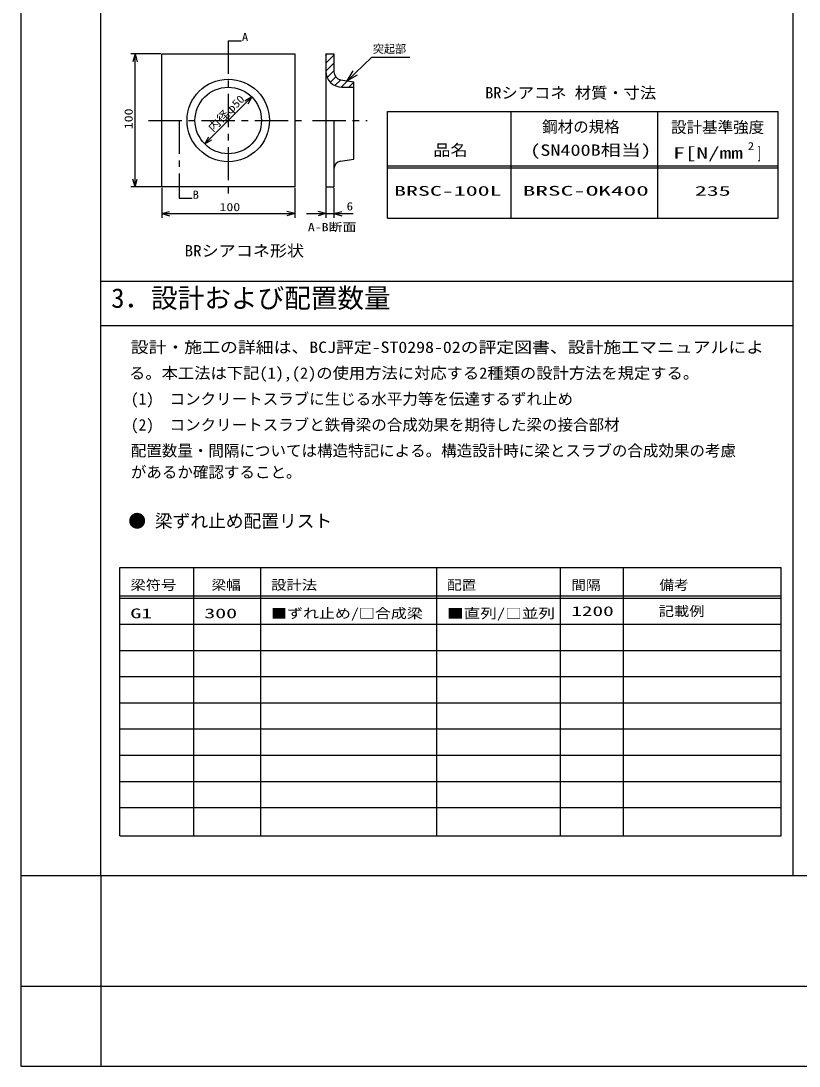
# Model space of a CAD drawing. Units: millimetres, scale not verified. Extents: x -31500 to 27900, y -22275 to 19725.
# Drawn here: x -31500 to -13948, y -22275 to 1307 of the extents above; entities that cross this region are included whole.
import ezdxf
from ezdxf.enums import TextEntityAlignment as Align

# ---------------------------------------------------------------- set-up
doc = ezdxf.new("R2010")
doc.units = ezdxf.units.MM
doc.header["$LTSCALE"] = 150
doc.linetypes.add('CHAIN1', pattern=[8, 5, -1, 1, -1])
for name, color, linetype in [('0-0_0', 134, 'Continuous'), ('0-1_01_TITLE', 2, 'Continuous'), ('0-3_DEFPOINTS', 134, 'Continuous'), ('0-4_02_TEXT', 134, 'Continuous'), ('0-5_05_SUNPOU', 1, 'Continuous'), ('0-6_06_HYOU', 2, 'Continuous'), ('0-7_00_WAKU', 4, 'Continuous'), ('0-8_08_CENTER', 1, 'CHAIN1'), ('0-9_09SUNPO', 1, 'Continuous')]:
    doc.layers.add(name, color=color, linetype=linetype)
doc.styles.add('ＭＳ ゴシック', font='')
doc.styles.get('ＭＳ ゴシック').set_extended_font_data('MS Gothic')

msp = doc.modelspace()

# ---------------------------------------------------------------- linework, layer by layer
at = {"layer": '0-0_0'}
for p, q in [((-24620.5, 560.8), (-24620.5, -2439.2)), ((-24620.5, 560.8), (-24440.5, 560.8)), ((-24440.5, 560.8), (-24440.5, 158.2)), ((-24141.1, -44.1), (-23959.7, 127.9)), ((-24290.1, -19.3), (-23990.5, -69.2)), ((-24260.5, -189.2), (-23990.5, -189.2)), ((-23990.5, -1809.2), (-23990.5, -69.2)), ((-24440.5, -939.2), (-24440.5, -2439.2)), ((-24290.1, -1859.2), (-23990.5, -1809.2)), ((-24620.5, -2439.2), (-24440.5, -2439.2))]:
    msp.add_line(p, q, dxfattribs=at)
msp.add_lwpolyline([(-28323.6, 560.8), (-25323.6, 560.8), (-25323.6, -2439.2), (-28323.6, -2439.2)], close=True, dxfattribs=at)
msp.add_lwpolyline([(-23913.6, 79.2), (-24141.1, -44.1), (-24005.8, 176.5)], dxfattribs=at)
for radius in [930, 750]:
    msp.add_circle((-26823.6, -939.2), radius, dxfattribs=at)
for centre, radius, start, end in [((-24260.5, 170.8), 360, 180, 270), ((-24260.5, 158.2), 180, 180, 260.53768), ((-24260.5, -2036.7), 180, 99.46232, 180)]:
    msp.add_arc(centre, radius, start, end, dxfattribs=at)
at = {"layer": '0-3_DEFPOINTS'}
for p, q in [((-31500, 19725), (-31500, -22275)), ((-31500, -17975), (-29700, -17975)), ((-29700, -17975), (-29700, -22275)), ((-31500, -20475), (27900, -20475)), ((-31500, -22275), (27900, -22275))]:
    msp.add_line(p, q, dxfattribs=at)
at = {"layer": '0-4_02_TEXT'}
for p, q in [((-29265.5, -17076.5), (-29265.5, -11023.9)), ((-29265.5, -11023.9), (-14351, -11023.9)), ((-27597.3, -17076.5), (-27597.3, -11023.9)), ((-26089.4, -17076.5), (-26089.4, -11023.9)), ((-22122.1, -17076.5), (-22122.1, -11023.9)), ((-19331.1, -17076.5), (-19331.1, -11023.9)), ((-17907.7, -17076.5), (-17907.7, -11023.9)), ((-14351, -17076.5), (-14351, -11023.9)), ((-29265.5, -11664.8), (-14351, -11664.8)), ((-29265.5, -11714.8), (-14351, -11714.8)), ((-29265.5, -12305.6), (-14351, -12305.6)), ((-29265.5, -12896.5), (-14351, -12896.5)), ((-29265.5, -13487.3), (-14351, -13487.3)), ((-29265.5, -14078.2), (-14351, -14078.2)), ((-29265.5, -14669.1), (-14351, -14669.1)), ((-29265.5, -15259.9), (-14351, -15259.9)), ((-29265.5, -15850.8), (-14351, -15850.8)), ((-29265.5, -16441.6), (-14351, -16441.6)), ((-29265.5, -17076.5), (-14351, -17076.5))]:
    msp.add_line(p, q, dxfattribs=at)
at = {"layer": '0-5_05_SUNPOU'}
for p, q in [((-24620.5, 529.1), (-24588.8, 560.8)), ((-24620.5, 352.4), (-24440.5, 532.4)), ((-24620.5, 175.6), (-24440.5, 355.6)), ((-24591.1, 28.2), (-24440.5, 178.8)), ((-24520.6, -78.1), (-24399.1, 43.4)), ((-24418.4, -152.7), (-24285.7, -20)), ((-24277.8, -188.8), (-24134.2, -45.3)), ((-24101.4, -189.2), (-23990.5, -78.3))]:
    msp.add_line(p, q, dxfattribs=at)
at = {"layer": '0-6_06_HYOU'}
for p, q in [((-23231.5, -3143.6), (-23231.5, -736.8)), ((-23231.5, -736.8), (-14422.7, -736.8)), ((-20445.7, -3143.6), (-20445.7, -736.8)), ((-17131.2, -3143.6), (-17131.2, -736.8)), ((-14422.7, -3143.6), (-14422.7, -736.8)), ((-23231.5, -1961.8), (-14422.7, -1961.8)), ((-23231.5, -2011.8), (-14422.7, -2011.8)), ((-23231.5, -3143.6), (-14422.7, -3143.6))]:
    msp.add_line(p, q, dxfattribs=at)
at = {"layer": '0-7_00_WAKU'}
for p, q in [((-14081.2, -17975), (-14081.2, 15009.9)), ((-29700, -4565.2), (-14081.2, -4565.2)), ((-29700, -5565.2), (-14081.2, -5565.2)), ((-29700, -17975), (26100, -17975))]:
    msp.add_line(p, q, dxfattribs=at)
msp.add_lwpolyline([(-29700, -17975), (-29700, 15009.9), (26100, 15009.9)], dxfattribs=at)
at = {"layer": '0-8_08_CENTER'}
for p, q in [((-26823.6, 860.8), (-26523.6, 860.8)), ((-26823.6, 860.8), (-26823.6, -2739.2)), ((-28623.6, -939.2), (-25023.6, -939.2)), ((-27933.9, -939.2), (-27933.9, -2696.1)), ((-24920.5, -939.2), (-23690.5, -939.2)), ((-27933.9, -2696.1), (-27633.9, -2696.1))]:
    msp.add_line(p, q, dxfattribs=at)
at = {"layer": '0-9_09SUNPO'}
for p, q in [((-28346.3, 560.8), (-29021.8, 560.8)), ((-28924.6, 560.8), (-28972.3, 382.7)), ((-28924.6, -2439.2), (-28924.6, 560.8)), ((-28924.6, 560.8), (-28876.9, 382.7)), ((-27353.9, -1469.6), (-26293.3, -408.9)), ((-26293.3, -408.9), (-26452.9, -501.1)), ((-26293.3, -408.9), (-26385.5, -568.6)), ((-27353.9, -1469.6), (-27261.7, -1309.9)), ((-27353.9, -1469.6), (-27194.2, -1377.4)), ((-28924.6, -2439.2), (-28972.3, -2261.1)), ((-28924.6, -2439.2), (-28876.9, -2261.1)), ((-28346.3, -2439.2), (-29021.8, -2439.2)), ((-28323.6, -2461.9), (-28323.6, -3137.4)), ((-25323.6, -2461.9), (-25323.6, -3137.4)), ((-24620.5, -2461.9), (-24620.5, -3137.4)), ((-24440.5, -2461.9), (-24440.5, -3137.4)), ((-28323.6, -3040.3), (-28145.5, -2992.5)), ((-28323.6, -3040.3), (-25323.6, -3040.3)), ((-28323.6, -3040.3), (-28145.5, -3088)), ((-25323.6, -3040.3), (-25501.7, -2992.5)), ((-25323.6, -3040.3), (-25501.7, -3088)), ((-25058.5, -3040.3), (-24620.5, -3040.3)), ((-24620.5, -3040.3), (-24798.6, -2992.5)), ((-24620.5, -3040.3), (-24798.6, -3088)), ((-24440.5, -3040.3), (-24262.4, -3088)), ((-24440.5, -3040.3), (-24002.5, -3040.3))]:
    msp.add_line(p, q, dxfattribs=at)
for points in [[(-23959.7, 127.9), (-23582.5, 485.4), (-22728.7, 485.4)], [(-24620.5, -3040.3), (-24440.5, -3040.3), (-24262.4, -2992.5)]]:
    msp.add_lwpolyline(points, dxfattribs=at)

# ---------------------------------------------------------------- texts
at = {"layer": '0-1_01_TITLE', "style": 'ＭＳ ゴシック'}
msp.add_text('3．設計および配置数量', height=439.9, dxfattribs=at).set_placement((-29462.6, -5298.3), align=Align.BOTTOM_LEFT)
at = {"layer": '0-4_02_TEXT', "style": 'ＭＳ ゴシック'}
for s, height, width, p in [('A', 183.3, 1.15, (-26516.2, 795.7)), ('BRシアコネ 材質・寸法', 256.6, 1.05, (-21027.9, -520.9)), ('品名', 256.6, 1.1, (-22197.7, -1813.6)), ('(SN400B相当)', 256.6, 1.3, (-20012, -1814.3)), ('F[N/mm', 256.6, 1.5, (-16789, -1876.8)), ('2', 179.6, 1.15, (-15103.2, -1661)), (']', 256.6, 0.55, (-14894.9, -1876.8)), ('B', 183.3, 1.15, (-27626.5, -2761.2)), ('BRSC-100L', 219.9, 1.8, (-23082.6, -2704.4)), ('BRSC-OK400', 219.9, 1.9, (-20180.6, -2702.2)), ('235', 219.9, 1.8, (-16299.6, -2704.4)), ('100', 183.3, 1.25, (-27021, -3040.3)), ('6', 183.3, 1.15, (-24153, -3021.8)), ('A-B断面', 183.3, 1.25, (-25027.8, -3493)), ('BRシアコネ形状', 256.6, 1.1, (-27807.6, -4084.9)), ('設計・施工の詳細は、BCJ評定-ST0298-02の評定図書、設計施工マニュアルによ', 256.6, 1.15, (-29021.2, -6261.7)), ('る。本工法は下記(1),(2)の使用方法に対応する2種類の設計方法を規定する。', 256.6, 1.05, (-29060.9, -6845)), ('梁符号', 219.9, 1.15, (-29029.9, -11595.6)), ('梁幅', 219.9, 1.1, (-27201.5, -11595.6)), ('設計法', 219.9, 1.15, (-25856.4, -11595.6)), ('配置', 219.9, 1.1, (-21889.1, -11595.6)), ('間隔', 219.9, 1.1, (-19084.1, -11595.6)), ('備考', 219.9, 1.1, (-17097.6, -11595.6)), ('G1', 219.9, 1.65, (-29032.6, -12236.5)), ('300', 219.9, 1.65, (-27364.3, -12236.5)), ('■ずれ止め/□合成梁', 219.9, 1.2, (-25856.4, -12236.5)), ('■直列/□並列', 219.9, 1.25, (-21889.1, -12236.5)), ('1200', 219.9, 1.6, (-19086.8, -12186.5)), ('記載例', 219.9, 1.15, (-17116.1, -12186.5))]:
    msp.add_text(s, height=height, dxfattribs=dict(at, width=width)).set_placement(p, align=Align.BOTTOM_LEFT)
for s, height, p in [('突起部', 183.3, (-23561.9, 527.7)), ('鋼材の規格', 256.6, (-19743.9, -1287.2)), ('設計基準強度', 256.6, (-16836.6, -1297)), ('(1)\u3000コンクリートスラブに生じる水平力等を伝達するずれ止め', 256.6, (-29021.2, -7428.4)), ('(2)\u3000コンクリートスラブと鉄骨梁の合成効果を期待した梁の接合部材', 256.6, (-29021.2, -8011.7)), ('配置数量・間隔については構造特記による。構造設計時に梁とスラブの合成効果の考慮', 256.6, (-29021.2, -8595)), ('があるか確認すること。', 256.6, (-29021.2, -9079.5)), ('● 梁ずれ止め配置リスト', 293.3, (-29078.5, -10211.1))]:
    msp.add_text(s, height=height, dxfattribs=at).set_placement(p, align=Align.BOTTOM_LEFT)
for s, rotation, width, p in [('内径φ50', 45, 1.1, (-27130.3, -1245.9)), ('100', 90, 1.25, (-28924.6, -1136.6))]:
    msp.add_text(s, height=183.3, rotation=rotation, dxfattribs=dict(at, width=width)).set_placement(p, align=Align.BOTTOM_LEFT)

doc.saveas('drawing.dxf')
